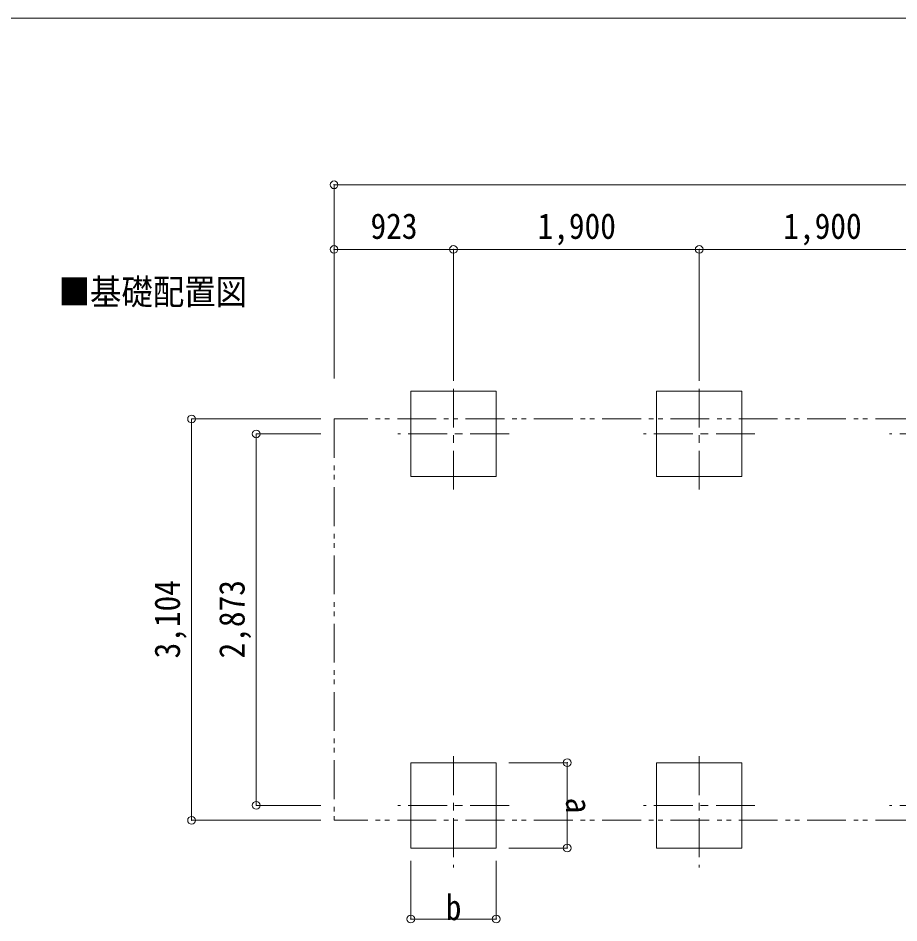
# Model space of a CAD drawing. Units: millimetres at full size, sheet at 1:60. Extents: x -16864 to 16864, y -11640 to 11640.
# Drawn here: x -3509 to 3300, y 4642 to 11640 of the extents above; entities that cross this region are included whole.
import ezdxf
from ezdxf.enums import TextEntityAlignment as Align

# ---------------------------------------------------------------- set-up
doc = ezdxf.new("R2010")
doc.units = ezdxf.units.MM
doc.header["$LTSCALE"] = 60
doc.header["$PDMODE"] = 32
doc.header["$PDSIZE"] = 60
doc.linetypes.add('CHAIN1', pattern=[8, 5, -1, 1, -1])
doc.linetypes.add('DOUBLE_CHAIN1', pattern=[8.8, 5, -1, 0.6, -0.6, 0.6, -1])
for name, color, linetype, lineweight in [('1-2', 134, 'Continuous', 9), ('1-8', 6, 'Continuous', 9), ('1-A', 4, 'CHAIN1', 9), ('F-0', 7, 'Continuous', 9)]:
    doc.layers.add(name, color=color, linetype=linetype, lineweight=lineweight)
doc.layers.add('1-7', color=7, linetype='Continuous')
doc.styles.add('ＭＳ ゴシック', font='')
doc.styles.get('ＭＳ ゴシック').set_extended_font_data('MS Gothic')

msp = doc.modelspace()

# ---------------------------------------------------------------- linework, layer by layer
at = {"layer": '1-2', "color": 6}
for p, q in [((10282.7, 10350.85), (-1066.3, 10350.85)), ((-143.3, 9850.85), (-1066.3, 9850.85)), ((1756.7, 9850.85), (-143.3, 9850.85)), ((3656.7, 9850.85), (1756.7, 9850.85))]:
    msp.add_line(p, q, dxfattribs=at)
at = {"layer": '1-8'}
for p, q in [((-1066.3, 8852.85), (-1066.3, 10350.85)), ((-143.3, 8852.85), (-143.3, 9850.85)), ((1756.7, 8852.85), (1756.7, 9850.85)), ((-2168.28, 8539.35), (-1168.64, 8539.35)), ((-2168.28, 5435.35), (-2168.28, 8539.35)), ((-1668.64, 8423.85), (-1168.64, 8423.85)), ((-1668.64, 5550.85), (-1668.64, 8423.85)), ((735.88, 5880.85), (285.88, 5880.85)), ((735.88, 5880.85), (735.88, 5220.85)), ((-1668.64, 5550.85), (-1168.64, 5550.85)), ((-2168.28, 5435.35), (-1168.64, 5435.35)), ((735.88, 5220.85), (285.88, 5220.85)), ((-473.17, 4671.85), (-473.17, 5121.85)), ((186.88, 4671.85), (186.88, 5121.85)), ((186.88, 4671.85), (-473.17, 4671.85))]:
    msp.add_line(p, q, dxfattribs=at)
for p in [(-1066.3, 10350.85), (-1066.3, 9850.85), (-143.3, 9850.85), (1756.7, 9850.85), (-2168.28, 8539.35), (-1668.64, 8423.85), (735.88, 5880.85), (-1668.64, 5550.85), (-2168.28, 5435.35), (735.88, 5220.85), (-473.17, 4671.85), (186.88, 4671.85)]:
    msp.add_point(p, dxfattribs=at)
at = {"layer": '1-A'}
for p, q in [((-143.17, 7993.85), (-143.17, 8853.85)), ((1756.83, 7993.85), (1756.83, 8853.85)), ((286.88, 8423.85), (-573.17, 8423.85)), ((2186.88, 8423.85), (1326.83, 8423.85)), ((4086.88, 8423.85), (3226.83, 8423.85)), ((-143.17, 5930.85), (-143.17, 5070.85)), ((1756.83, 5930.85), (1756.83, 5070.85)), ((286.88, 5550.85), (-573.17, 5550.85)), ((2186.88, 5550.85), (1326.83, 5550.85)), ((4086.88, 5550.85), (3226.83, 5550.85))]:
    msp.add_line(p, q, dxfattribs=at)
at = {"layer": '1-A', "color": 7, "linetype": 'DOUBLE_CHAIN1'}
for p, q in [((10282.7, 8539.35), (-1066.18, 8539.35)), ((-1066.18, 8539.35), (-1066.18, 5435.35))]:
    msp.add_line(p, q, dxfattribs=at)
at = {"layer": '1-A', "linetype": 'Continuous'}
for points in [[(-473.17, 8093.85), (186.88, 8093.85), (186.88, 8753.85), (-473.17, 8753.85)], [(1426.83, 8093.85), (2086.88, 8093.85), (2086.88, 8753.85), (1426.83, 8753.85)], [(-473.17, 5880.85), (186.88, 5880.85), (186.88, 5220.85), (-473.17, 5220.85)], [(1426.83, 5880.85), (2086.88, 5880.85), (2086.88, 5220.85), (1426.83, 5220.85)]]:
    msp.add_lwpolyline(points, close=True, dxfattribs=at)
at = {"layer": '1-A', "color": 7, "linetype": 'DOUBLE_CHAIN1'}
msp.add_lwpolyline([(10282.7, 8539.35), (10282.7, 5435.35), (-1066.18, 5435.35)], dxfattribs=at)
at = {"layer": 'F-0', "color": 5, "lineweight": 5}
msp.add_line((-16864.12, 11640), (16015.88, 11640), dxfattribs=at)

# ---------------------------------------------------------------- texts
at = {"layer": '1-7', "style": 'ＭＳ ゴシック', "width": 0.9}
msp.add_text('■基礎配置図', height=197.9, dxfattribs=at).set_placement((-3196.29, 9364.3), align=Align.BOTTOM_LEFT)
at = {"layer": '1-8', "color": 7, "style": 'ＭＳ ゴシック', "width": 0.9}
for s, p in [('923', (-784.8, 9873.19)), ('1,900', (506.7, 9873.19)), ('1,900', (2406.7, 9873.19)), ('b', (-203.14, 4604.35))]:
    msp.add_text(s, height=197.9, dxfattribs=at).set_placement(p, align=Align.BOTTOM_LEFT)
for s, rotation, p in [('3,104', 90, (-2198.28, 6687.35)), ('2,873', 90, (-1698.64, 6687.35)), ('a', 270, (668.38, 5610.85))]:
    msp.add_text(s, height=197.9, rotation=rotation, dxfattribs=at).set_placement(p, align=Align.BOTTOM_LEFT)

doc.saveas('drawing.dxf')
